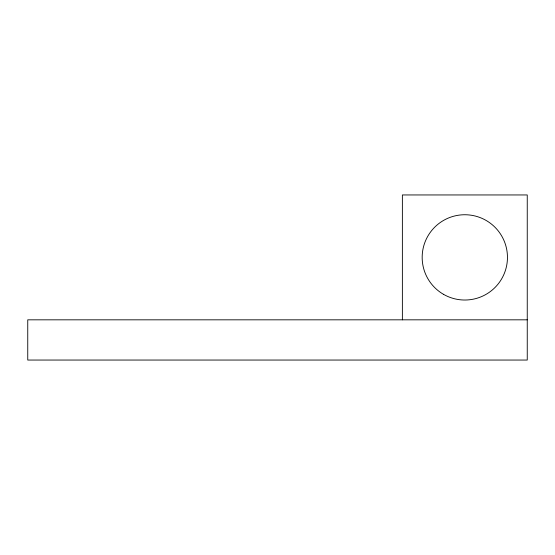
<?xml version="1.0" encoding="UTF-8"?>
<svg xmlns="http://www.w3.org/2000/svg" width="555" height="555" viewBox="0 0 555 555"><rect width="100%" height="100%" fill="white"/><g stroke="black" fill="none" stroke-linecap="round" stroke-linejoin="round"><path stroke-width="0.83" d="M527.25 319.826L27.75 319.826L27.75 360.049L527.25 360.049L527.25 194.951L402.375 194.951L402.375 319.826M443.494 294.317A42.645 42.645 0 0 0 507.457 257.388A42.645 42.645 0 0 0 443.494 220.453A42.645 42.645 0 0 0 443.494 294.317"/></g></svg>
